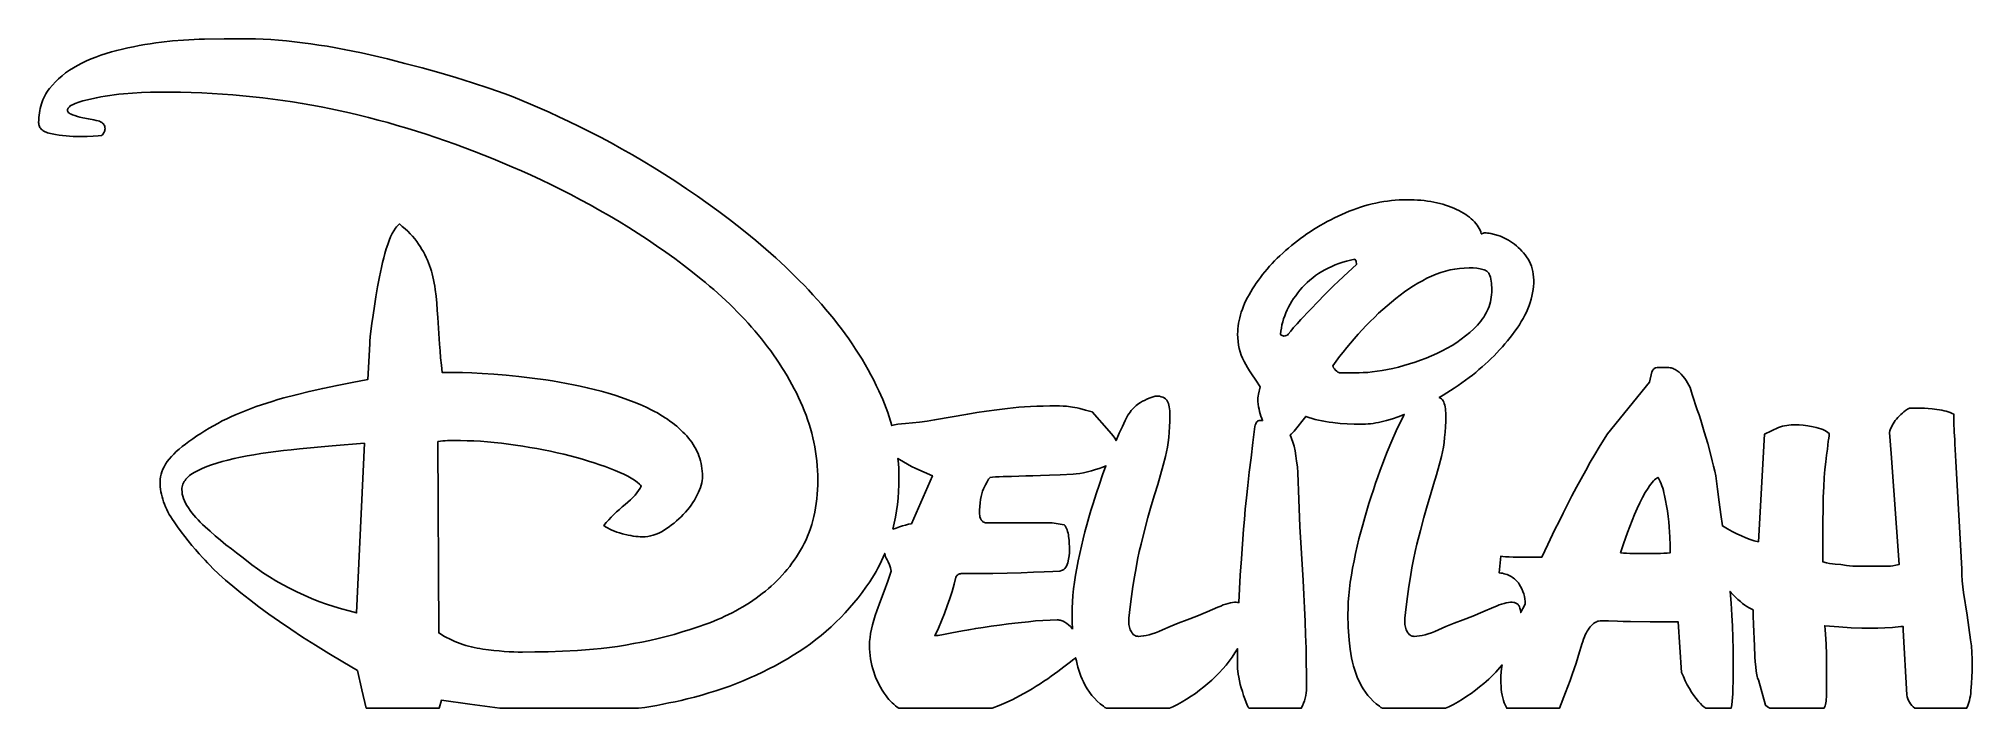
# Model space of a CAD drawing. Extents: x -1 to 220, y 13 to 90.
import ezdxf

# ---------------------------------------------------------------- set-up
doc = ezdxf.new("R2010")
doc.units = 0
doc.layers.add('CAMADA_1', color=18, linetype='CONTINUOUS')

msp = doc.modelspace()

# ---------------------------------------------------------------- linework, layer by layer
at = {"layer": 'CAMADA_1'}
for points in [[(36.47, 13.47), (35.98, 15.57), (35.48, 17.78), (33.81, 18.77), (32.2, 19.73), (30.68, 20.67), (29.23, 21.59), (27.87, 22.49), (26.58, 23.36), (25.36, 24.22), (24.23, 25.05), (23.17, 25.86), (22.19, 26.63), (21.28, 27.38), (20.44, 28.09), (19.69, 28.77), (19, 29.42), (18.69, 29.74), (18.39, 30.04), (18.11, 30.34), (17.86, 30.63), (17.43, 31.09), (17.02, 31.56), (16.6, 32.04), (16.19, 32.55), (15.78, 33.06), (15.37, 33.6), (14.97, 34.15), (14.57, 34.71), (14.38, 35), (14.2, 35.29), (14.03, 35.57), (13.87, 35.86), (13.73, 36.14), (13.6, 36.43), (13.48, 36.72), (13.37, 37), (13.28, 37.29), (13.2, 37.58), (13.13, 37.86), (13.07, 38.15), (13.03, 38.44), (13, 38.72), (12.98, 39.01), (12.98, 39.29), (12.99, 39.58), (13.03, 39.87), (13.09, 40.15), (13.18, 40.44), (13.3, 40.73), (13.44, 41.01), (13.6, 41.3), (13.8, 41.59), (14.02, 41.87), (14.26, 42.16), (14.53, 42.44), (14.82, 42.73), (15.14, 43.02), (15.49, 43.3), (15.86, 43.59), (16.26, 43.88), (16.7, 44.2), (17.15, 44.51), (17.61, 44.81), (18.09, 45.11), (18.57, 45.4), (19.06, 45.68), (19.56, 45.95), (20.07, 46.22), (20.59, 46.47), (21.12, 46.72), (21.67, 46.97), (22.22, 47.2), (22.78, 47.43), (23.35, 47.64), (23.94, 47.86), (24.53, 48.06), (25.14, 48.26), (25.76, 48.45), (26.41, 48.65), (27.08, 48.84), (28.48, 49.21), (29.96, 49.58), (31.52, 49.93), (33.16, 50.28), (34.88, 50.62), (36.68, 50.95), (36.88, 55.03), (36.89, 55.32), (36.94, 55.8), (37.02, 56.47), (37.13, 57.32), (37.26, 58.29), (37.41, 59.31), (37.59, 60.38), (37.77, 61.5), (37.88, 62.07), (37.99, 62.63), (38.1, 63.19), (38.22, 63.73), (38.35, 64.27), (38.48, 64.8), (38.62, 65.32), (38.77, 65.84), (38.93, 66.33), (39.09, 66.78), (39.26, 67.19), (39.44, 67.57), (39.63, 67.9), (39.84, 68.2), (39.94, 68.33), (40.05, 68.46), (40.15, 68.57), (40.26, 68.68), (40.6, 68.4), (40.92, 68.12), (41.23, 67.84), (41.51, 67.56), (41.77, 67.27), (42.02, 66.98), (42.25, 66.68), (42.46, 66.38), (42.65, 66.09), (42.83, 65.78), (43, 65.48), (43.17, 65.18), (43.32, 64.87), (43.46, 64.56), (43.58, 64.26), (43.7, 63.94), (43.81, 63.63), (43.91, 63.31), (44, 62.98), (44.09, 62.64), (44.16, 62.29), (44.23, 61.94), (44.29, 61.58), (44.35, 61.21), (44.44, 60.45), (44.52, 59.66), (44.59, 58.85), (44.65, 58.02), (44.85, 54.98), (44.9, 54.2), (44.97, 53.4), (45.05, 52.58), (45.15, 51.74), (46.54, 51.74), (47.45, 51.73), (48.51, 51.69), (49.7, 51.63), (51.02, 51.54), (52.44, 51.43), (53.9, 51.28), (55.4, 51.11), (56.95, 50.9), (57.73, 50.78), (58.52, 50.65), (59.31, 50.51), (60.1, 50.35), (60.89, 50.18), (61.68, 50), (62.48, 49.81), (63.27, 49.6), (64.06, 49.38), (64.83, 49.15), (65.58, 48.9), (66.31, 48.64), (67.02, 48.37), (67.72, 48.08), (68.39, 47.78), (69.05, 47.46), (69.37, 47.3), (69.68, 47.13), (69.98, 46.95), (70.28, 46.78), (70.57, 46.59), (70.85, 46.41), (71.12, 46.21), (71.39, 46.02), (71.65, 45.82), (71.9, 45.61), (72.14, 45.4), (72.37, 45.18), (72.6, 44.96), (72.82, 44.74), (73.03, 44.51), (73.23, 44.27), (73.42, 44.04), (73.61, 43.79), (73.77, 43.54), (73.93, 43.29), (74.07, 43.03), (74.2, 42.77), (74.32, 42.5), (74.43, 42.23), (74.52, 41.96), (74.6, 41.68), (74.67, 41.39), (74.73, 41.1), (74.77, 40.8), (74.8, 40.51), (74.82, 40.2), (74.83, 39.89), (74.82, 39.66), (74.79, 39.42), (74.74, 39.18), (74.68, 38.92), (74.59, 38.65), (74.49, 38.38), (74.37, 38.09), (74.23, 37.8), (74.07, 37.5), (73.9, 37.21), (73.72, 36.92), (73.53, 36.64), (73.33, 36.36), (73.11, 36.09), (72.88, 35.82), (72.63, 35.56), (72.38, 35.3), (72.12, 35.06), (71.86, 34.82), (71.59, 34.59), (71.31, 34.37), (71.03, 34.16), (70.74, 33.96), (70.44, 33.77), (70.14, 33.59), (69.84, 33.44), (69.53, 33.31), (69.22, 33.21), (68.91, 33.12), (68.59, 33.07), (68.28, 33.03), (67.95, 33.02), (67.72, 33.03), (67.48, 33.04), (67.22, 33.07), (66.94, 33.11), (66.66, 33.16), (66.36, 33.22), (65.71, 33.37), (65.38, 33.46), (65.07, 33.56), (64.78, 33.66), (64.5, 33.78), (64.25, 33.9), (64, 34.03), (63.78, 34.17), (63.57, 34.31), (63.85, 34.63), (64.13, 34.95), (64.43, 35.26), (64.73, 35.56), (65.04, 35.86), (65.35, 36.14), (65.68, 36.43), (66.01, 36.7), (66.33, 36.98), (66.63, 37.25), (66.9, 37.51), (67.14, 37.78), (67.36, 38.04), (67.55, 38.29), (67.72, 38.55), (67.85, 38.8), (67.75, 38.91), (67.63, 39.02), (67.37, 39.24), (67.06, 39.47), (66.71, 39.69), (66.31, 39.92), (65.87, 40.14), (65.39, 40.36), (64.87, 40.59), (64.31, 40.81), (63.72, 41.03), (63.12, 41.24), (62.49, 41.45), (61.83, 41.65), (61.16, 41.85), (60.46, 42.04), (59.74, 42.23), (59, 42.42), (58.25, 42.59), (57.48, 42.76), (56.71, 42.92), (55.93, 43.07), (55.13, 43.21), (54.33, 43.35), (53.51, 43.48), (52.69, 43.59), (51.89, 43.7), (51.09, 43.78), (50.3, 43.85), (49.52, 43.91), (48.75, 43.94), (47.99, 43.97), (47.24, 43.98), (45.74, 43.98), (45.49, 43.97), (45.22, 43.95), (44.94, 43.92), (44.65, 43.88), (44.75, 22.06), (45.05, 21.88), (45.35, 21.71), (45.65, 21.54), (45.96, 21.39), (46.27, 21.24), (46.57, 21.1), (46.89, 20.98), (47.2, 20.86), (47.51, 20.75), (47.83, 20.64), (48.15, 20.55), (48.47, 20.47), (48.8, 20.39), (49.12, 20.33), (49.45, 20.27), (49.78, 20.22), (50.42, 20.14), (51.05, 20.07), (51.65, 20.01), (52.23, 19.96), (52.78, 19.92), (53.32, 19.89), (53.82, 19.88), (54.31, 19.87), (55.71, 19.89), (57.22, 19.92), (58.85, 19.98), (60.58, 20.07), (61.48, 20.13), (62.39, 20.21), (63.29, 20.3), (64.21, 20.41), (65.12, 20.53), (66.05, 20.68), (66.97, 20.84), (67.9, 21.02), (68.83, 21.21), (69.76, 21.43), (70.68, 21.66), (71.6, 21.9), (72.51, 22.17), (73.42, 22.45), (74.33, 22.74), (75.22, 23.06), (75.67, 23.23), (76.11, 23.4), (76.54, 23.58), (76.97, 23.76), (77.39, 23.96), (77.81, 24.16), (78.22, 24.36), (78.62, 24.58), (79.02, 24.8), (79.41, 25.03), (79.8, 25.26), (80.18, 25.51), (80.56, 25.76), (80.93, 26.01), (81.29, 26.28), (81.65, 26.55), (82, 26.82), (82.34, 27.11), (82.67, 27.4), (83, 27.7), (83.31, 28.01), (83.62, 28.32), (83.92, 28.64), (84.21, 28.97), (84.49, 29.31), (84.77, 29.65), (85.03, 30.01), (85.29, 30.36), (85.54, 30.73), (85.78, 31.1), (86.01, 31.49), (86.23, 31.87), (86.44, 32.27), (86.64, 32.68), (86.82, 33.1), (86.99, 33.53), (87.15, 33.97), (87.29, 34.42), (87.42, 34.88), (87.54, 35.35), (87.64, 35.83), (87.73, 36.32), (87.8, 36.82), (87.86, 37.34), (87.91, 37.86), (87.95, 38.39), (87.97, 38.94), (87.97, 39.49), (87.97, 40.04), (87.95, 40.58), (87.91, 41.12), (87.86, 41.66), (87.8, 42.2), (87.73, 42.73), (87.64, 43.26), (87.54, 43.79), (87.42, 44.31), (87.29, 44.84), (87.15, 45.35), (86.99, 45.87), (86.82, 46.38), (86.64, 46.9), (86.44, 47.4), (86.23, 47.91), (86.01, 48.41), (85.77, 48.91), (85.53, 49.41), (85.28, 49.9), (85.02, 50.39), (84.75, 50.88), (84.48, 51.36), (84.19, 51.84), (83.89, 52.32), (83.58, 52.8), (83.27, 53.27), (82.94, 53.74), (82.61, 54.2), (82.26, 54.66), (81.91, 55.12), (81.55, 55.58), (81.18, 56.03), (80.8, 56.48), (80.41, 56.93), (80.02, 57.37), (79.61, 57.81), (79.2, 58.24), (78.79, 58.67), (78.36, 59.1), (77.93, 59.53), (77.49, 59.95), (77.04, 60.37), (76.58, 60.78), (76.12, 61.19), (75.64, 61.6), (75.16, 62), (74.68, 62.4), (73.69, 63.19), (72.68, 63.96), (71.67, 64.72), (70.64, 65.46), (69.6, 66.19), (68.55, 66.9), (67.49, 67.6), (66.41, 68.28), (65.32, 68.94), (64.23, 69.59), (63.13, 70.22), (62.03, 70.84), (60.92, 71.44), (59.8, 72.03), (58.67, 72.6), (57.55, 73.16), (56.42, 73.7), (55.3, 74.22), (54.2, 74.72), (53.1, 75.2), (52.02, 75.66), (50.94, 76.11), (49.88, 76.53), (48.83, 76.94), (47.72, 77.36), (46.62, 77.76), (45.52, 78.15), (44.41, 78.53), (43.31, 78.89), (42.22, 79.24), (41.12, 79.58), (40.03, 79.91), (38.94, 80.22), (37.85, 80.51), (36.76, 80.8), (35.67, 81.07), (34.59, 81.33), (33.51, 81.57), (32.43, 81.8), (31.35, 82.02), (30.27, 82.23), (29.18, 82.42), (28.08, 82.6), (26.97, 82.76), (25.84, 82.91), (24.71, 83.05), (23.57, 83.18), (22.42, 83.29), (21.26, 83.39), (20.1, 83.48), (18.92, 83.55), (17.73, 83.61), (16.53, 83.66), (15.32, 83.69), (14.1, 83.71), (12.88, 83.71), (11.87, 83.7), (10.86, 83.67), (9.83, 83.6), (8.79, 83.52), (8.27, 83.46), (7.75, 83.4), (7.24, 83.32), (6.73, 83.24), (6.22, 83.15), (5.71, 83.05), (5.21, 82.94), (4.71, 82.82), (4.17, 82.69), (3.71, 82.56), (3.31, 82.42), (3.14, 82.34), (2.99, 82.27), (2.86, 82.2), (2.74, 82.12), (2.64, 82.04), (2.56, 81.96), (2.5, 81.88), (2.45, 81.79), (2.43, 81.71), (2.42, 81.62), (2.43, 81.55), (2.45, 81.48), (2.49, 81.41), (2.55, 81.35), (2.63, 81.29), (2.73, 81.23), (2.84, 81.18), (2.97, 81.13), (3.25, 81.03), (3.54, 80.94), (3.84, 80.85), (4.16, 80.78), (4.8, 80.64), (5.41, 80.53), (5.68, 80.48), (5.9, 80.43), (6.08, 80.38), (6.2, 80.33), (6.32, 80.25), (6.42, 80.17), (6.51, 80.08), (6.58, 79.98), (6.63, 79.88), (6.67, 79.77), (6.69, 79.65), (6.7, 79.53), (6.69, 79.43), (6.68, 79.33), (6.64, 79.23), (6.6, 79.13), (6.54, 79.03), (6.48, 78.93), (6.4, 78.83), (6.3, 78.74), (5.92, 78.72), (5.36, 78.69), (4.67, 78.65), (3.91, 78.64), (3.49, 78.64), (3.07, 78.65), (2.66, 78.68), (2.26, 78.71), (1.85, 78.75), (1.46, 78.8), (1.06, 78.86), (0.67, 78.93), (0.49, 78.97), (0.31, 79.02), (0.15, 79.07), (0, 79.13), (-0.14, 79.19), (-0.27, 79.26), (-0.38, 79.33), (-0.48, 79.41), (-0.57, 79.49), (-0.65, 79.58), (-0.72, 79.67), (-0.77, 79.77), (-0.81, 79.88), (-0.84, 79.99), (-0.86, 80.11), (-0.87, 80.23), (-0.86, 80.51), (-0.85, 80.79), (-0.83, 81.06), (-0.79, 81.33), (-0.75, 81.59), (-0.69, 81.85), (-0.63, 82.1), (-0.56, 82.35), (-0.48, 82.59), (-0.38, 82.82), (-0.28, 83.05), (-0.17, 83.27), (-0.05, 83.49), (0.08, 83.7), (0.23, 83.91), (0.38, 84.11), (0.7, 84.5), (1.04, 84.88), (1.41, 85.23), (1.8, 85.57), (2.2, 85.89), (2.64, 86.2), (3.09, 86.48), (3.56, 86.75), (4.06, 87.01), (4.57, 87.25), (5.1, 87.48), (5.65, 87.7), (6.22, 87.9), (6.81, 88.1), (7.42, 88.28), (8.04, 88.45), (8.68, 88.6), (9.31, 88.75), (9.95, 88.88), (10.58, 89.01), (11.22, 89.12), (11.85, 89.22), (12.49, 89.31), (13.12, 89.39), (14.38, 89.53), (15.63, 89.63), (16.85, 89.7), (17.45, 89.72), (18.05, 89.74), (20.27, 89.78), (22.14, 89.79), (22.99, 89.78), (23.85, 89.76), (24.72, 89.73), (25.6, 89.68), (26.49, 89.61), (27.39, 89.53), (28.3, 89.44), (29.22, 89.33), (30.15, 89.21), (31.09, 89.07), (32.04, 88.92), (33, 88.75), (33.97, 88.57), (34.94, 88.38), (35.93, 88.17), (36.93, 87.95), (38.92, 87.48), (40.9, 86.98), (42.85, 86.46), (44.78, 85.92), (46.7, 85.35), (48.59, 84.76), (50.46, 84.15), (52.32, 83.52), (53.25, 83.15), (54.23, 82.76), (55.23, 82.34), (56.28, 81.88), (57.35, 81.4), (58.46, 80.89), (59.6, 80.35), (60.78, 79.78), (61.98, 79.18), (63.18, 78.56), (64.4, 77.91), (65.61, 77.24), (66.84, 76.54), (68.07, 75.82), (69.3, 75.07), (70.54, 74.3), (71.78, 73.51), (73.02, 72.69), (74.25, 71.84), (75.47, 70.98), (76.69, 70.09), (77.9, 69.18), (79.11, 68.24), (80.3, 67.28), (80.9, 66.79), (81.48, 66.3), (82.06, 65.81), (82.63, 65.3), (83.19, 64.8), (83.75, 64.29), (84.3, 63.78), (84.84, 63.26), (85.37, 62.74), (85.89, 62.21), (86.41, 61.68), (86.91, 61.15), (87.41, 60.61), (87.91, 60.06), (88.39, 59.52), (88.87, 58.96), (89.34, 58.41), (89.79, 57.85), (90.24, 57.29), (90.67, 56.72), (91.09, 56.15), (91.5, 55.58), (91.89, 55), (92.28, 54.42), (92.65, 53.84), (93.02, 53.25), (93.37, 52.66), (93.71, 52.06), (94.03, 51.47), (94.35, 50.87), (94.65, 50.26), (94.94, 49.65), (95.17, 49.16), (95.38, 48.67), (95.58, 48.18), (95.77, 47.68), (95.95, 47.19), (96.12, 46.69), (96.27, 46.2), (96.41, 45.7), (96.73, 45.78), (97.1, 45.85), (97.51, 45.91), (97.96, 45.95), (98.76, 46.01), (99.59, 46.1), (100.43, 46.21), (101.29, 46.35), (105.08, 47), (106.13, 47.17), (107.23, 47.33), (108.39, 47.49), (109.61, 47.64), (110.24, 47.71), (110.89, 47.78), (111.56, 47.83), (112.25, 47.87), (112.96, 47.9), (113.68, 47.92), (114.43, 47.94), (115.19, 47.94), (115.55, 47.94), (115.94, 47.92), (116.35, 47.89), (116.78, 47.84), (117.02, 47.81), (117.27, 47.77), (117.55, 47.71), (117.85, 47.64), (118.52, 47.47), (119.27, 47.25), (121.21, 45.05), (121.44, 44.78), (121.65, 44.52), (121.83, 44.25), (121.99, 43.98), (122.36, 44.83), (122.71, 45.59), (123.04, 46.27), (123.34, 46.87), (123.47, 47.06), (123.6, 47.24), (123.73, 47.42), (123.87, 47.58), (124, 47.73), (124.15, 47.87), (124.29, 48), (124.44, 48.11), (124.6, 48.23), (124.79, 48.34), (125, 48.46), (125.24, 48.57), (125.5, 48.69), (125.78, 48.81), (126.43, 49.06), (126.69, 49.05), (126.93, 49.03), (127.14, 48.98), (127.33, 48.92), (127.49, 48.85), (127.63, 48.75), (127.74, 48.64), (127.78, 48.58), (127.83, 48.51), (127.9, 48.37), (127.96, 48.2), (128.01, 48.02), (128.05, 47.83), (128.08, 47.61), (128.11, 47.38), (128.12, 47.13), (128.12, 46.87), (128.12, 46.21), (128.09, 45.57), (128.05, 44.95), (128, 44.35), (127.93, 43.78), (127.84, 43.23), (127.74, 42.7), (127.63, 42.19), (127.36, 41.17), (127.07, 40.1), (126.74, 38.98), (126.38, 37.8), (126, 36.56), (125.62, 35.2), (125.23, 33.74), (124.84, 32.18), (124.64, 31.34), (124.45, 30.44), (124.27, 29.48), (124.09, 28.46), (123.92, 27.37), (123.75, 26.23), (123.6, 25.03), (123.44, 23.76), (123.44, 23.36), (123.45, 23.19), (123.46, 23.03), (123.49, 22.87), (123.52, 22.72), (123.56, 22.57), (123.61, 22.43), (123.67, 22.3), (123.74, 22.17), (123.82, 22.05), (123.9, 21.95), (123.99, 21.86), (124.09, 21.79), (124.19, 21.74), (124.3, 21.7), (124.42, 21.68), (124.54, 21.67), (124.82, 21.68), (125.12, 21.72), (125.44, 21.78), (125.77, 21.86), (126.12, 21.96), (126.49, 22.09), (126.88, 22.24), (127.28, 22.42), (128.14, 22.79), (129.08, 23.18), (130.11, 23.57), (131.21, 23.96), (132.36, 24.47), (133.6, 25.01), (133.92, 25.13), (134.22, 25.25), (134.5, 25.34), (134.77, 25.42), (135.03, 25.48), (135.26, 25.52), (135.49, 25.55), (135.69, 25.55), (135.85, 25.54), (135.99, 25.52), (135.99, 25.53), (136.14, 28.66), (136.29, 30.52), (136.54, 33.89), (136.62, 34.98), (136.73, 36.17), (136.86, 37.47), (137.01, 38.88), (137.18, 40.4), (137.38, 42.02), (137.59, 43.76), (137.83, 45.59), (137.86, 45.76), (137.91, 45.9), (137.96, 46.02), (138.03, 46.12), (138.11, 46.19), (138.2, 46.25), (138.31, 46.28), (138.43, 46.29), (138.7, 46.27), (138.6, 46.52), (138.51, 46.76), (138.43, 47.02), (138.35, 47.29), (138.29, 47.56), (138.23, 47.84), (138.18, 48.13), (138.14, 48.43), (138.15, 48.63), (138.17, 48.84), (138.2, 49.06), (138.24, 49.28), (138.44, 50.12), (137.91, 50.86), (137.43, 51.59), (137.21, 51.95), (136.99, 52.31), (136.79, 52.66), (136.6, 53.01), (136.42, 53.36), (136.27, 53.73), (136.14, 54.1), (136.04, 54.48), (135.96, 54.87), (135.9, 55.27), (135.86, 55.68), (135.85, 56.1), (135.86, 56.41), (135.88, 56.72), (135.91, 57.04), (135.96, 57.36), (136.02, 57.67), (136.09, 57.99), (136.18, 58.32), (136.27, 58.64), (136.39, 58.96), (136.51, 59.29), (136.65, 59.62), (136.8, 59.95), (136.97, 60.28), (137.15, 60.61), (137.34, 60.94), (137.54, 61.28), (137.76, 61.61), (137.98, 61.94), (138.22, 62.27), (138.46, 62.59), (138.7, 62.91), (138.96, 63.23), (139.23, 63.54), (139.5, 63.85), (139.78, 64.16), (140.07, 64.46), (140.37, 64.76), (140.67, 65.06), (140.99, 65.35), (141.31, 65.64), (141.64, 65.93), (141.98, 66.21), (142.32, 66.48), (142.67, 66.76), (143.03, 67.02), (143.39, 67.28), (143.76, 67.54), (144.13, 67.78), (144.51, 68.03), (144.89, 68.26), (145.28, 68.49), (145.67, 68.72), (146.07, 68.94), (146.48, 69.15), (146.89, 69.36), (147.3, 69.56), (147.72, 69.75), (148.15, 69.94), (148.58, 70.12), (149.01, 70.29), (149.45, 70.45), (149.88, 70.6), (150.31, 70.73), (150.75, 70.85), (151.19, 70.96), (151.62, 71.06), (152.06, 71.15), (152.51, 71.23), (152.95, 71.29), (153.39, 71.34), (153.83, 71.38), (154.28, 71.41), (154.73, 71.43), (155.17, 71.44), (155.58, 71.43), (155.98, 71.42), (156.37, 71.4), (156.76, 71.37), (157.13, 71.33), (157.51, 71.28), (157.87, 71.23), (158.22, 71.16), (158.57, 71.09), (158.91, 71.01), (159.25, 70.92), (159.57, 70.82), (159.89, 70.71), (160.2, 70.6), (160.5, 70.47), (160.8, 70.34), (161.09, 70.2), (161.36, 70.06), (161.61, 69.91), (161.86, 69.76), (162.08, 69.6), (162.3, 69.44), (162.5, 69.27), (162.68, 69.1), (162.85, 68.92), (163.01, 68.74), (163.15, 68.55), (163.27, 68.36), (163.39, 68.17), (163.49, 67.97), (163.57, 67.76), (163.64, 67.55), (163.73, 67.56), (163.76, 67.58), (163.79, 67.6), (163.82, 67.62), (163.88, 67.64), (163.95, 67.65), (164.04, 67.65), (164.19, 67.65), (164.36, 67.63), (164.53, 67.61), (164.72, 67.58), (165.13, 67.48), (165.58, 67.35), (165.82, 67.27), (166.05, 67.18), (166.28, 67.07), (166.51, 66.95), (166.74, 66.82), (166.97, 66.68), (167.2, 66.53), (167.42, 66.36), (167.64, 66.18), (167.86, 65.99), (168.06, 65.79), (168.26, 65.59), (168.45, 65.37), (168.63, 65.14), (168.8, 64.91), (168.97, 64.66), (169.12, 64.41), (169.25, 64.14), (169.36, 63.86), (169.45, 63.57), (169.52, 63.26), (169.57, 62.95), (169.6, 62.62), (169.61, 62.27), (169.61, 61.91), (169.58, 61.55), (169.54, 61.19), (169.48, 60.83), (169.41, 60.46), (169.31, 60.1), (169.21, 59.74), (169.08, 59.37), (168.94, 59.01), (168.78, 58.64), (168.6, 58.28), (168.41, 57.91), (168.2, 57.55), (167.98, 57.18), (167.73, 56.81), (167.47, 56.45), (167.2, 56.08), (166.92, 55.72), (166.64, 55.37), (166.34, 55.02), (166.04, 54.67), (165.73, 54.33), (165.42, 53.99), (165.1, 53.66), (164.77, 53.33), (164.43, 53.01), (164.08, 52.69), (163.73, 52.38), (163.37, 52.07), (163, 51.76), (162.63, 51.46), (162.24, 51.17), (161.83, 50.86), (161.41, 50.55), (160.99, 50.26), (160.56, 49.97), (160.14, 49.69), (159.71, 49.42), (159.28, 49.16), (158.84, 48.9), (158.98, 48.83), (159.11, 48.74), (159.21, 48.63), (159.29, 48.51), (159.36, 48.37), (159.42, 48.2), (159.47, 48.02), (159.51, 47.83), (159.54, 47.61), (159.57, 47.38), (159.58, 47.13), (159.59, 46.87), (159.58, 46.21), (159.55, 45.57), (159.52, 44.95), (159.46, 44.35), (159.39, 43.78), (159.31, 43.23), (159.2, 42.7), (159.09, 42.19), (158.82, 41.17), (158.53, 40.1), (158.2, 38.98), (157.84, 37.8), (157.47, 36.56), (157.08, 35.2), (156.69, 33.74), (156.3, 32.18), (156.1, 31.34), (155.91, 30.44), (155.73, 29.48), (155.55, 28.46), (155.38, 27.37), (155.22, 26.23), (155.06, 25.03), (154.9, 23.76), (154.9, 23.36), (154.91, 23.19), (154.92, 23.03), (154.95, 22.87), (154.98, 22.72), (155.02, 22.57), (155.07, 22.43), (155.13, 22.3), (155.2, 22.17), (155.28, 22.05), (155.37, 21.95), (155.46, 21.86), (155.55, 21.79), (155.65, 21.74), (155.76, 21.7), (155.88, 21.68), (156, 21.67), (156.28, 21.68), (156.58, 21.72), (156.9, 21.78), (157.23, 21.86), (157.58, 21.96), (157.95, 22.09), (158.34, 22.24), (158.74, 22.42), (159.6, 22.79), (160.54, 23.18), (161.57, 23.57), (162.67, 23.96), (163.82, 24.47), (165.06, 25.01), (165.38, 25.13), (165.68, 25.25), (165.96, 25.34), (166.23, 25.42), (166.49, 25.48), (166.73, 25.52), (166.95, 25.55), (167.15, 25.55), (167.34, 25.54), (167.43, 25.52), (167.51, 25.5), (167.59, 25.47), (167.66, 25.43), (167.73, 25.38), (167.79, 25.33), (167.85, 25.27), (167.9, 25.2), (167.94, 25.13), (167.99, 25.05), (168.05, 24.87), (168.1, 24.66), (168.14, 24.38), (168.39, 24.85), (168.65, 25.33), (168.64, 25.63), (168.61, 25.93), (168.56, 26.22), (168.48, 26.5), (168.38, 26.79), (168.26, 27.07), (168.12, 27.35), (167.96, 27.63), (167.87, 27.76), (167.77, 27.88), (167.66, 28), (167.55, 28.12), (167.43, 28.22), (167.31, 28.32), (167.17, 28.41), (167.04, 28.5), (166.89, 28.57), (166.73, 28.64), (166.57, 28.71), (166.41, 28.76), (166.23, 28.81), (166.05, 28.86), (165.86, 28.89), (165.67, 28.92), (165.86, 30.81), (166.1, 30.77), (166.41, 30.74), (166.8, 30.72), (167.26, 30.71), (170.55, 30.71), (171.22, 32.14), (172.04, 33.85), (172.5, 34.78), (172.97, 35.73), (173.47, 36.7), (173.98, 37.68), (174.5, 38.67), (175.03, 39.64), (175.55, 40.59), (176.07, 41.52), (176.59, 42.41), (177.08, 43.25), (177.56, 44.03), (178.02, 44.76), (182.8, 50.63), (183.1, 51.83), (183.2, 52), (183.25, 52.08), (183.31, 52.14), (183.36, 52.19), (183.42, 52.23), (183.48, 52.26), (183.54, 52.28), (183.68, 52.3), (183.83, 52.31), (184.19, 52.33), (184.79, 52.33), (184.91, 52.32), (185.04, 52.31), (185.16, 52.29), (185.28, 52.26), (185.4, 52.23), (185.51, 52.19), (185.63, 52.13), (185.75, 52.08), (185.98, 51.94), (186.2, 51.77), (186.42, 51.56), (186.63, 51.33), (186.83, 51.08), (187.01, 50.83), (187.17, 50.57), (187.32, 50.31), (187.44, 50.05), (187.54, 49.78), (187.62, 49.51), (187.68, 49.24), (188.27, 47.49), (188.47, 46.91), (188.67, 46.3), (189.07, 45), (189.46, 43.66), (189.82, 42.32), (189.98, 41.67), (190.13, 41.06), (190.26, 40.5), (190.37, 39.98), (190.56, 38.43), (190.75, 36.96), (190.94, 35.57), (191.13, 34.25), (191.7, 33.92), (192.25, 33.63), (192.78, 33.36), (193.3, 33.12), (193.81, 32.91), (194.3, 32.73), (194.77, 32.57), (195.23, 32.45), (195.93, 44.7), (197.52, 45.49), (197.75, 45.56), (197.98, 45.63), (198.22, 45.68), (198.47, 45.72), (198.72, 45.75), (198.98, 45.77), (199.24, 45.79), (199.51, 45.79), (199.9, 45.78), (200.36, 45.73), (200.89, 45.65), (201.5, 45.54), (201.82, 45.48), (202.1, 45.4), (202.36, 45.32), (202.6, 45.23), (202.81, 45.14), (203, 45.03), (203.16, 44.92), (203.3, 44.8), (203.29, 44.52), (203.27, 44.27), (203.24, 44.07), (203.2, 43.9), (203.1, 43), (203, 42.32), (202.91, 41.55), (202.83, 40.7), (202.75, 39.77), (202.68, 38.73), (202.64, 37.54), (202.61, 36.21), (202.6, 34.74), (202.6, 30.16), (202.99, 30.07), (203.35, 29.99), (203.68, 29.94), (203.99, 29.91), (204.62, 29.85), (205.29, 29.76), (205.64, 29.71), (206.01, 29.68), (206.39, 29.66), (206.78, 29.66), (210.07, 29.66), (210.29, 29.67), (210.57, 29.71), (210.89, 29.77), (211.27, 29.86), (210.37, 42.51), (210.17, 44.9), (210.24, 45.11), (210.31, 45.31), (210.4, 45.51), (210.5, 45.71), (210.61, 45.9), (210.73, 46.08), (210.85, 46.26), (210.99, 46.44), (211.14, 46.61), (211.3, 46.78), (211.47, 46.94), (211.65, 47.1), (211.83, 47.25), (212.03, 47.4), (212.24, 47.55), (212.46, 47.69), (213.85, 47.69), (214.19, 47.68), (214.59, 47.65), (215.06, 47.6), (215.6, 47.54), (215.88, 47.5), (216.15, 47.45), (216.41, 47.39), (216.66, 47.32), (216.89, 47.25), (217.12, 47.17), (217.34, 47.08), (217.54, 46.99), (217.54, 45.69), (217.55, 45.33), (217.56, 44.95), (217.6, 44.54), (217.64, 44.1), (217.65, 43.57), (217.69, 42.96), (217.73, 42.3), (217.74, 41.61), (218.44, 29.36), (218.45, 28.67), (218.49, 27.99), (218.55, 27.32), (218.64, 26.67), (219.03, 24.08), (219.43, 21.29), (219.52, 20.58), (219.58, 19.85), (219.62, 19.09), (219.63, 18.3), (219.62, 17.72), (219.59, 17.05), (219.55, 16.3), (219.48, 15.47), (219.45, 15.17), (219.41, 14.89), (219.36, 14.63), (219.3, 14.37), (219.23, 14.13), (219.16, 13.9), (219.07, 13.68), (218.97, 13.47), (213.06, 13.47), (212.88, 13.63), (212.72, 13.8), (212.58, 13.98), (212.46, 14.17), (212.35, 14.37), (212.27, 14.57), (212.21, 14.79), (212.16, 15.02), (211.76, 22.39), (211.76, 22.79), (211.46, 22.79), (210.52, 22.7), (209.67, 22.64), (208.87, 22.6), (208.08, 22.59), (207.58, 22.59), (207.04, 22.61), (205.81, 22.66), (204.4, 22.76), (202.8, 22.89), (202.85, 22.42), (202.89, 21.91), (202.92, 21.37), (202.95, 20.79), (202.99, 19.6), (203, 18.4), (203, 15.02), (202.99, 14.76), (202.98, 14.52), (202.96, 14.3), (202.93, 14.1), (202.89, 13.92), (202.84, 13.75), (202.79, 13.6), (202.72, 13.47), (196.54, 13.47), (196.29, 13.64), (196.03, 13.82), (195.23, 16.71), (195.18, 16.82), (195.14, 16.95), (195.09, 17.11), (195.06, 17.28), (194.99, 17.7), (194.93, 18.2), (194.88, 18.77), (194.84, 19.35), (194.78, 20.6), (194.68, 23.04), (194.64, 24.02), (194.63, 24.68), (194.41, 24.79), (194.17, 24.92), (193.93, 25.07), (193.69, 25.24), (193.43, 25.43), (193.18, 25.64), (192.91, 25.87), (192.64, 26.12), (192.31, 26.46), (192.15, 26.63), (192.01, 26.8), (192.12, 25.45), (192.21, 24.09), (192.27, 22.84), (192.32, 21.54), (192.35, 20.18), (192.36, 18.76), (192.35, 16.56), (192.33, 15.74), (192.31, 15.13), (192.28, 14.69), (192.24, 14.27), (192.19, 13.87), (192.12, 13.47), (189.23, 13.47), (189.02, 13.63), (188.82, 13.81), (188.62, 14.01), (188.42, 14.23), (188.14, 14.58), (187.87, 14.94), (187.61, 15.33), (187.37, 15.74), (187.13, 16.16), (186.9, 16.61), (186.69, 17.08), (186.48, 17.57), (186.08, 23.34), (182.9, 23.34), (180.67, 23.35), (179.82, 23.37), (179.16, 23.39), (178.15, 23.43), (177.42, 23.44), (177.19, 23.44), (177.02, 23.42), (176.9, 23.39), (176.85, 23.37), (176.82, 23.34), (176.69, 23.28), (176.55, 23.21), (176.42, 23.12), (176.3, 23.02), (176.17, 22.89), (176.05, 22.76), (175.94, 22.6), (175.82, 22.43), (175.71, 22.25), (175.61, 22.05), (175.5, 21.83), (175.4, 21.6), (175.3, 21.35), (175.21, 21.08), (175.12, 20.8), (175.03, 20.5), (174.85, 19.89), (174.65, 19.26), (174.45, 18.62), (174.23, 17.98), (174, 17.32), (173.76, 16.65), (173.5, 15.97), (173.24, 15.27), (172.55, 13.47), (166.54, 13.47), (166.39, 13.78), (166.26, 14.08), (166.17, 14.36), (166.09, 14.66), (166.02, 14.97), (165.96, 15.3), (165.92, 15.64), (165.89, 16), (165.87, 16.38), (165.86, 16.77), (165.87, 17.17), (165.9, 17.58), (165.94, 17.99), (166, 18.42), (165.77, 18.14), (165.52, 17.86), (165.28, 17.59), (165.02, 17.32), (164.75, 17.06), (164.48, 16.8), (164.2, 16.54), (163.92, 16.29), (163.45, 15.9), (162.98, 15.53), (162.49, 15.17), (162, 14.84), (161.5, 14.51), (160.99, 14.21), (160.46, 13.92), (159.93, 13.65), (159.55, 13.47), (152.36, 13.47), (152.19, 13.58), (152.02, 13.7), (151.65, 13.99), (151.31, 14.29), (150.99, 14.61), (150.7, 14.95), (150.42, 15.31), (150.17, 15.68), (149.94, 16.08), (149.73, 16.49), (149.53, 16.92), (149.36, 17.36), (149.2, 17.81), (149.07, 18.27), (148.94, 18.74), (148.84, 19.23), (148.75, 19.72), (148.68, 20.23), (148.57, 21.24), (148.49, 22.23), (148.47, 22.72), (148.45, 23.2), (148.43, 23.68), (148.43, 24.16), (148.44, 24.87), (148.47, 25.59), (148.53, 26.33), (148.6, 27.09), (148.7, 27.86), (148.82, 28.65), (148.96, 29.46), (149.13, 30.29), (149.31, 31.12), (149.5, 31.94), (149.69, 32.77), (149.9, 33.58), (150.12, 34.4), (150.34, 35.21), (150.58, 36.01), (150.82, 36.81), (151.07, 37.6), (151.33, 38.37), (151.58, 39.13), (151.84, 39.87), (152.1, 40.6), (152.37, 41.31), (152.64, 42.01), (152.91, 42.69), (153.44, 43.96), (153.93, 45.08), (154.39, 46.05), (154.6, 46.48), (154.8, 46.87), (154.86, 46.96), (154.17, 46.69), (153.5, 46.47), (152.84, 46.28), (152.21, 46.12), (151.9, 46.05), (151.6, 46), (151.3, 45.95), (151.01, 45.91), (150.72, 45.88), (150.44, 45.86), (150.17, 45.84), (149.89, 45.84), (149.14, 45.85), (148.35, 45.89), (147.54, 45.95), (146.71, 46.04), (146.29, 46.09), (145.88, 46.16), (145.48, 46.23), (145.09, 46.31), (144.71, 46.4), (144.34, 46.51), (143.97, 46.62), (143.62, 46.74), (142.28, 45.04), (142.18, 44.93), (142.08, 44.82), (141.96, 44.72), (141.85, 44.63), (142.01, 44.24), (142.15, 43.8), (142.28, 43.33), (142.4, 42.81), (142.5, 42.25), (142.58, 41.64), (142.66, 41), (142.71, 40.32), (142.82, 37.27), (142.96, 34.2), (143.12, 31.12), (143.31, 28.02), (143.4, 26.46), (143.48, 24.92), (143.55, 23.38), (143.61, 21.85), (143.65, 20.33), (143.68, 18.82), (143.7, 17.31), (143.71, 15.81), (143.7, 15.52), (143.67, 15.22), (143.62, 14.93), (143.56, 14.63), (143.47, 14.34), (143.37, 14.05), (143.25, 13.76), (143.11, 13.47), (137.15, 13.47), (137.06, 13.61), (136.98, 13.77), (136.82, 14.15), (136.66, 14.54), (136.52, 14.95), (136.39, 15.37), (136.27, 15.79), (136.16, 16.2), (136.07, 16.61), (135.99, 17.01), (135.92, 17.38), (135.88, 17.71), (135.85, 17.98), (135.84, 18.2), (135.84, 20.25), (135.54, 19.78), (135.22, 19.31), (134.88, 18.85), (134.53, 18.4), (134.15, 17.96), (133.75, 17.53), (133.34, 17.11), (132.91, 16.69), (132.46, 16.29), (131.99, 15.9), (131.52, 15.53), (131.03, 15.17), (130.54, 14.84), (130.04, 14.51), (129.52, 14.21), (129, 13.92), (128.47, 13.65), (128.09, 13.47), (120.9, 13.47), (120.72, 13.58), (120.55, 13.7), (120.19, 13.99), (119.85, 14.29), (119.53, 14.61), (119.24, 14.95), (118.96, 15.31), (118.71, 15.68), (118.47, 16.08), (118.26, 16.49), (118.12, 16.81), (117.98, 17.14), (117.86, 17.47), (117.74, 17.81), (117.64, 18.16), (117.54, 18.51), (117.46, 18.87), (117.38, 19.23), (117.29, 19.14), (117.18, 19.06), (116.64, 18.64), (116.03, 18.18), (115.35, 17.67), (114.59, 17.12), (114.19, 16.83), (113.77, 16.55), (113.33, 16.27), (112.88, 15.98), (112.42, 15.71), (111.95, 15.43), (111.46, 15.15), (110.96, 14.88), (110.21, 14.49), (109.44, 14.13), (108.66, 13.79), (107.87, 13.47), (97.23, 13.47), (97.02, 13.62), (96.82, 13.77), (96.63, 13.94), (96.44, 14.11), (96.26, 14.29), (96.09, 14.47), (95.92, 14.67), (95.77, 14.88), (95.54, 15.2), (95.32, 15.53), (95.12, 15.87), (94.94, 16.21), (94.77, 16.55), (94.61, 16.9), (94.47, 17.26), (94.35, 17.62), (94.24, 17.98), (94.14, 18.35), (94.06, 18.72), (93.99, 19.1), (93.94, 19.48), (93.9, 19.87), (93.88, 20.26), (93.87, 20.65), (93.89, 21.09), (93.93, 21.53), (93.99, 22), (94.09, 22.48), (94.2, 22.98), (94.35, 23.5), (94.52, 24.04), (94.72, 24.59), (95.14, 25.71), (95.55, 26.84), (95.96, 27.98), (96.36, 29.12), (96.26, 29.5), (96.14, 29.84), (96.01, 30.15), (95.87, 30.41), (95.78, 30.57), (95.71, 30.74), (95.66, 30.92), (95.62, 31.12), (95.44, 30.7), (95.25, 30.28), (95.05, 29.87), (94.84, 29.46), (94.62, 29.06), (94.39, 28.67), (94.15, 28.28), (93.9, 27.89), (93.47, 27.27), (93.03, 26.66), (92.58, 26.06), (92.1, 25.48), (91.61, 24.91), (91.11, 24.36), (90.59, 23.81), (90.05, 23.28), (89.5, 22.77), (88.93, 22.26), (88.35, 21.77), (87.75, 21.3), (87.13, 20.83), (86.5, 20.38), (85.85, 19.95), (85.18, 19.52), (84.51, 19.11), (83.82, 18.72), (83.12, 18.33), (82.41, 17.96), (81.69, 17.6), (80.96, 17.26), (80.22, 16.93), (79.47, 16.61), (78.71, 16.31), (77.94, 16.01), (77.15, 15.74), (76.36, 15.47), (75.56, 15.22), (74.74, 14.98), (73.92, 14.76), (73.08, 14.54), (72.39, 14.38), (71.7, 14.22), (71, 14.08), (70.31, 13.94), (69.62, 13.81), (68.93, 13.69), (68.24, 13.57), (67.55, 13.47), (51.7, 13.47), (48.28, 13.93), (45.05, 14.39), (44.8, 13.47)], [(140.73, 56.1), (140.83, 56.01), (140.93, 55.95), (141.03, 55.91), (141.13, 55.9), (141.27, 55.91), (141.4, 55.95), (141.52, 56.01), (141.63, 56.1), (141.9, 56.47), (142.24, 56.87), (142.63, 57.31), (143.07, 57.79), (145.11, 59.93), (145.66, 60.5), (146.22, 61.07), (146.79, 61.62), (147.35, 62.17), (148.44, 63.19), (149.4, 64.07), (149.4, 64.17), (149.38, 64.31), (149.35, 64.44), (149.28, 64.56), (149.2, 64.66), (148.73, 64.56), (148.28, 64.44), (147.83, 64.31), (147.4, 64.16), (146.99, 64.01), (146.58, 63.84), (146.19, 63.65), (145.81, 63.46), (145.44, 63.25), (145.09, 63.03), (144.75, 62.79), (144.42, 62.54), (144.1, 62.28), (143.79, 62.01), (143.5, 61.73), (143.22, 61.43), (142.95, 61.12), (142.7, 60.81), (142.47, 60.5), (142.24, 60.18), (142.04, 59.86), (141.84, 59.53), (141.67, 59.21), (141.5, 58.87), (141.36, 58.54), (141.22, 58.2), (141.1, 57.86), (141, 57.51), (140.91, 57.17), (140.84, 56.81), (140.78, 56.46)], [(146.71, 52.51), (146.71, 52.46), (146.73, 52.41), (146.78, 52.29), (146.88, 52.16), (147.01, 52.01), (147.15, 51.88), (147.28, 51.79), (147.4, 51.73), (147.45, 51.72), (147.5, 51.72), (149.7, 51.72), (150.18, 51.73), (150.69, 51.76), (151.21, 51.81), (151.76, 51.88), (152.33, 51.97), (152.93, 52.08), (153.54, 52.21), (154.18, 52.36), (154.82, 52.53), (155.46, 52.72), (156.09, 52.93), (156.72, 53.15), (157.34, 53.39), (157.95, 53.64), (158.56, 53.92), (159.16, 54.21), (159.74, 54.51), (160.31, 54.84), (160.84, 55.18), (161.36, 55.54), (161.85, 55.91), (162.32, 56.31), (162.77, 56.72), (163.19, 57.14), (163.39, 57.36), (163.58, 57.59), (163.75, 57.82), (163.91, 58.05), (164.06, 58.29), (164.19, 58.53), (164.31, 58.77), (164.42, 59.02), (164.52, 59.28), (164.6, 59.54), (164.67, 59.8), (164.73, 60.07), (164.78, 60.34), (164.81, 60.61), (164.83, 60.89), (164.83, 61.18), (164.83, 61.45), (164.82, 61.7), (164.79, 61.94), (164.76, 62.17), (164.72, 62.39), (164.67, 62.6), (164.61, 62.79), (164.54, 62.97), (164.49, 63.06), (164.43, 63.13), (164.36, 63.21), (164.28, 63.28), (164.18, 63.34), (164.07, 63.4), (163.95, 63.45), (163.81, 63.49), (163.66, 63.53), (163.5, 63.57), (163.13, 63.62), (162.72, 63.66), (162.24, 63.67), (161.7, 63.65), (161.16, 63.61), (160.62, 63.53), (160.08, 63.43), (159.54, 63.3), (159.01, 63.14), (158.49, 62.94), (157.96, 62.72), (157.44, 62.48), (156.92, 62.21), (156.41, 61.92), (155.9, 61.61), (155.39, 61.29), (154.88, 60.94), (154.38, 60.57), (153.88, 60.18), (153.38, 59.78), (152.89, 59.36), (152.41, 58.93), (151.92, 58.49), (151.45, 58.03), (150.97, 57.57), (150.51, 57.09), (150.04, 56.6), (149.59, 56.1), (149.14, 55.59), (148.71, 55.09), (148.29, 54.58), (147.88, 54.07), (147.48, 53.55), (147.09, 53.03)], [(36.28, 43.68), (32.58, 43.37), (28.86, 43.03), (27.94, 42.94), (27.04, 42.84), (26.16, 42.73), (25.31, 42.62), (24.48, 42.5), (23.68, 42.37), (22.9, 42.23), (22.14, 42.08), (21.41, 41.93), (20.72, 41.77), (20.06, 41.59), (19.44, 41.41), (18.85, 41.22), (18.3, 41.02), (17.79, 40.81), (17.31, 40.59), (17.08, 40.48), (16.88, 40.36), (16.68, 40.24), (16.5, 40.12), (16.34, 39.99), (16.18, 39.86), (16.05, 39.73), (15.93, 39.59), (15.82, 39.45), (15.72, 39.31), (15.64, 39.17), (15.58, 39.02), (15.53, 38.87), (15.49, 38.72), (15.47, 38.56), (15.47, 38.4), (15.48, 38.15), (15.51, 37.89), (15.57, 37.64), (15.65, 37.38), (15.76, 37.11), (15.89, 36.85), (16.04, 36.58), (16.21, 36.31), (16.4, 36.03), (16.61, 35.76), (16.83, 35.49), (17.06, 35.22), (17.3, 34.96), (17.56, 34.69), (17.82, 34.43), (18.1, 34.16), (18.68, 33.65), (19.27, 33.13), (19.88, 32.62), (20.49, 32.12), (21.11, 31.64), (21.7, 31.18), (22.28, 30.74), (22.84, 30.33), (23.45, 29.84), (24.09, 29.36), (24.76, 28.89), (25.46, 28.44), (26.19, 28), (26.95, 27.57), (27.74, 27.15), (28.56, 26.74), (29.4, 26.36), (30.24, 26), (31.09, 25.66), (31.94, 25.35), (32.79, 25.06), (33.65, 24.8), (34.52, 24.57), (35.38, 24.35)], [(96.54, 33.87), (96.7, 34.56), (96.84, 35.26), (96.96, 35.97), (97.06, 36.69), (97.14, 37.42), (97.19, 38.17), (97.22, 38.93), (97.23, 39.69), (97.23, 40.26), (97.21, 40.82), (97.17, 41.39), (97.12, 41.95), (97.31, 41.82), (97.74, 41.55), (98.19, 41.29), (98.66, 41.05), (99.15, 40.82), (101.05, 39.98), (98.65, 34.5), (98.31, 34.44), (97.97, 34.36), (97.64, 34.26), (97.31, 34.15), (96.92, 34)], [(117.02, 22.5), (116.98, 22.55), (116.78, 22.78), (116.58, 22.98), (116.37, 23.15), (116.16, 23.29), (115.95, 23.4), (115.84, 23.44), (115.73, 23.48), (115.62, 23.51), (115.51, 23.53), (115.4, 23.54), (115.29, 23.54), (114.48, 23.53), (113.64, 23.49), (112.81, 23.43), (112, 23.34), (110.84, 23.22), (109.74, 23.09), (108.7, 22.96), (107.73, 22.83), (106.82, 22.7), (105.98, 22.57), (105.2, 22.43), (104.48, 22.3), (103.26, 22.06), (102.33, 21.89), (101.69, 21.78), (101.48, 21.76), (101.34, 21.75), (101.73, 22.6), (102.09, 23.44), (102.43, 24.29), (102.74, 25.14), (103.02, 25.98), (103.29, 26.8), (103.52, 27.62), (103.73, 28.42), (103.79, 28.52), (103.85, 28.6), (103.91, 28.66), (103.98, 28.72), (104.06, 28.76), (104.15, 28.8), (104.24, 28.81), (104.33, 28.82), (106.18, 28.83), (107.93, 28.85), (109.59, 28.88), (111.15, 28.92), (112.57, 28.97), (113.78, 29.02), (114.79, 29.07), (115.59, 29.12), (115.75, 29.16), (115.9, 29.22), (116.04, 29.3), (116.16, 29.41), (116.26, 29.54), (116.35, 29.69), (116.43, 29.87), (116.48, 30.07), (116.57, 30.47), (116.63, 30.85), (116.67, 31.2), (116.68, 31.51), (116.68, 31.87), (116.66, 32.24), (116.63, 32.64), (116.58, 33.05), (116.55, 33.26), (116.51, 33.45), (116.47, 33.64), (116.41, 33.81), (116.34, 33.98), (116.26, 34.13), (116.18, 34.27), (116.08, 34.4), (114.69, 34.6), (107.32, 34.6), (107.2, 34.6), (107.09, 34.62), (106.99, 34.65), (106.9, 34.68), (106.81, 34.73), (106.74, 34.79), (106.68, 34.86), (106.62, 34.95), (106.54, 35.12), (106.47, 35.28), (106.44, 35.44), (106.42, 35.59), (106.43, 36.05), (106.45, 36.48), (106.49, 36.89), (106.54, 37.26), (106.6, 37.61), (106.68, 37.93), (106.77, 38.22), (106.87, 38.48), (107.09, 38.94), (107.28, 39.3), (107.37, 39.45), (107.46, 39.58), (107.54, 39.69), (107.62, 39.78), (107.9, 39.82), (108.24, 39.85), (108.65, 39.87), (109.11, 39.88), (110.06, 39.89), (110.91, 39.93), (111.7, 39.96), (112.5, 39.98), (113.37, 39.99), (114.39, 40.03), (115.61, 40.09), (117.08, 40.17), (117.44, 40.19), (117.84, 40.24), (118.27, 40.31), (118.72, 40.42), (119.19, 40.55), (119.63, 40.68), (120.06, 40.82), (120.47, 40.97), (120.84, 41.12), (120.46, 40.09), (120.09, 39.03), (119.72, 37.93), (119.36, 36.81), (119.12, 36.01), (118.88, 35.21), (118.65, 34.4), (118.44, 33.58), (118.23, 32.77), (118.03, 31.94), (117.85, 31.12), (117.67, 30.29), (117.5, 29.46), (117.36, 28.65), (117.24, 27.86), (117.14, 27.09), (117.07, 26.33), (117.01, 25.59), (116.98, 24.87), (116.97, 24.16), (116.98, 23.33)], [(179.51, 31.21), (179.86, 31.17), (180.21, 31.14), (180.56, 31.12), (180.9, 31.11), (183.69, 31.11), (184.09, 31.12), (184.46, 31.14), (184.83, 31.17), (185.19, 31.21), (185.17, 32.01), (185.14, 33), (185.11, 33.56), (185.06, 34.14), (185.01, 34.73), (184.94, 35.34), (184.86, 35.96), (184.76, 36.56), (184.66, 37.16), (184.54, 37.73), (184.47, 38.02), (184.4, 38.29), (184.32, 38.56), (184.23, 38.82), (184.13, 39.07), (184.03, 39.31), (183.91, 39.55), (183.79, 39.78), (183.67, 39.71), (183.53, 39.63), (183.4, 39.51), (183.26, 39.38), (183.11, 39.22), (182.96, 39.03), (182.81, 38.82), (182.65, 38.58), (182.33, 38.06), (182.01, 37.5), (181.7, 36.89), (181.4, 36.24), (181.11, 35.56), (180.83, 34.88), (180.56, 34.2), (180.31, 33.5), (179.86, 32.23)]]:
    msp.add_lwpolyline(points, close=True, dxfattribs=at)

doc.saveas('drawing.dxf')
